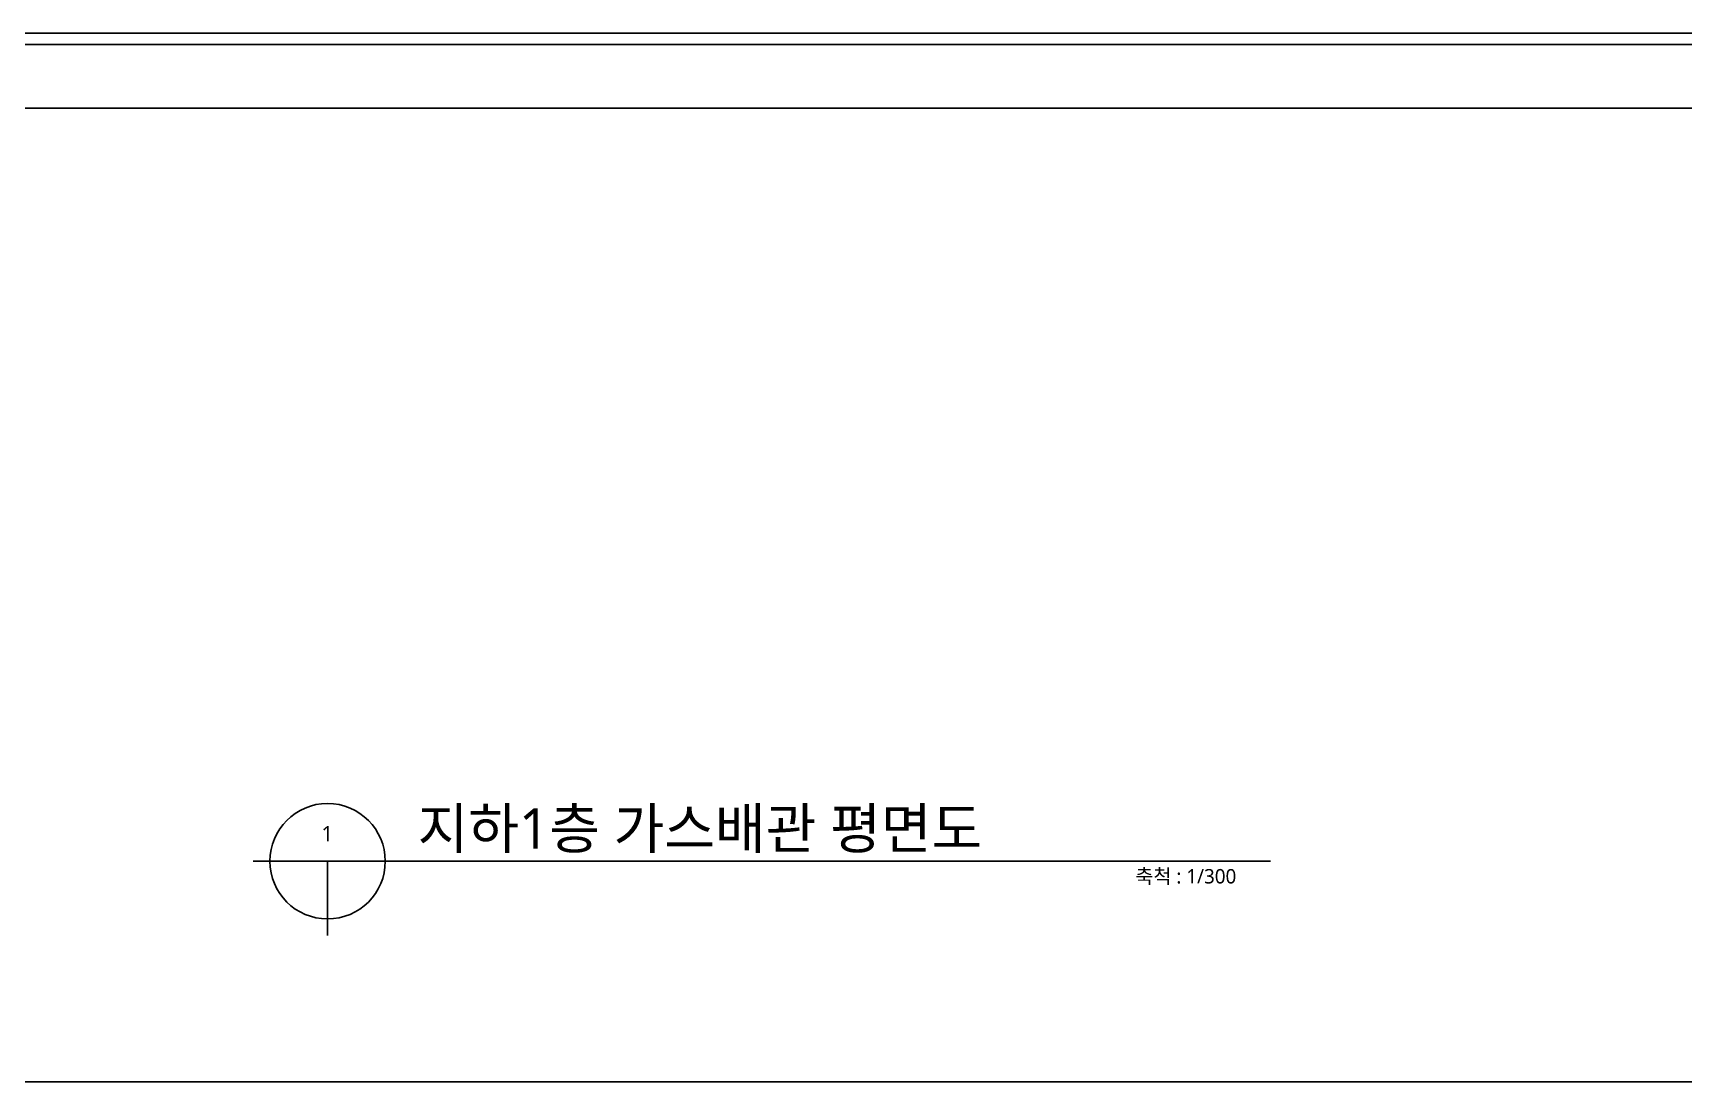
# Model space of a CAD drawing. Header units: millimetres. Extents: x 16332047 to 33387680, y -14835522 to -7015081.
# Drawn here: x 16873313 to 16916210, y -7428862 to -7401599 of the extents above; entities that cross this region are included whole.
import ezdxf
from ezdxf.enums import TextEntityAlignment as Align

# ---------------------------------------------------------------- set-up
doc = ezdxf.new("R2010")
doc.units = ezdxf.units.MM
doc.header["$LTSCALE"] = 300
doc.header["$MEASUREMENT"] = 0
for name, color, linetype in [('3', 3, 'CONTINUOUS'), ('LINE', 2, 'CONTINUOUS'), ('TITLE', 1, 'CONTINUOUS')]:
    doc.layers.add(name, color=color, linetype=linetype)
doc.layers.add('arch', color=255, linetype='CONTINUOUS', lineweight=25)
doc.styles.add('맑은 고딕', font='malgun.ttf')

msp = doc.modelspace()

# ---------------------------------------------------------------- linework, layer by layer
at = {"layer": '3', "color": 0, "linetype": 'Continuous'}
msp.add_line((16834851, -7428862), (16939253, -7428862), dxfattribs=at)
at = {"layer": 'arch'}
for p, q in [((16922463, -7401899), (16861067, -7401899)), ((16922463, -7401599), (16861191, -7401599)), ((16860958, -7403549), (16928473, -7403549))]:
    msp.add_line(p, q, dxfattribs=at)
at = {"layer": 'LINE', "color": 7}
for p, q in [((16879031, -7423124), (16905465, -7423124)), ((16880966, -7423124), (16880966, -7425059))]:
    msp.add_line(p, q, dxfattribs=at)
msp.add_circle((16880966, -7423124), 1500, dxfattribs=at)

# ---------------------------------------------------------------- texts
at = {"layer": 'TITLE', "color": 7, "style": '맑은 고딕'}
for s, height, p in [('지하1층 가스배관 평면도', 1050, (16883306, -7422797)), ('1', 400, (16880808, -7422610))]:
    msp.add_text(s, height=height, dxfattribs=at).set_placement(p)
msp.add_text('축척 : 1/300', height=375, dxfattribs=at).set_placement((16904578, -7423703), align=Align.RIGHT)

doc.saveas('drawing.dxf')
